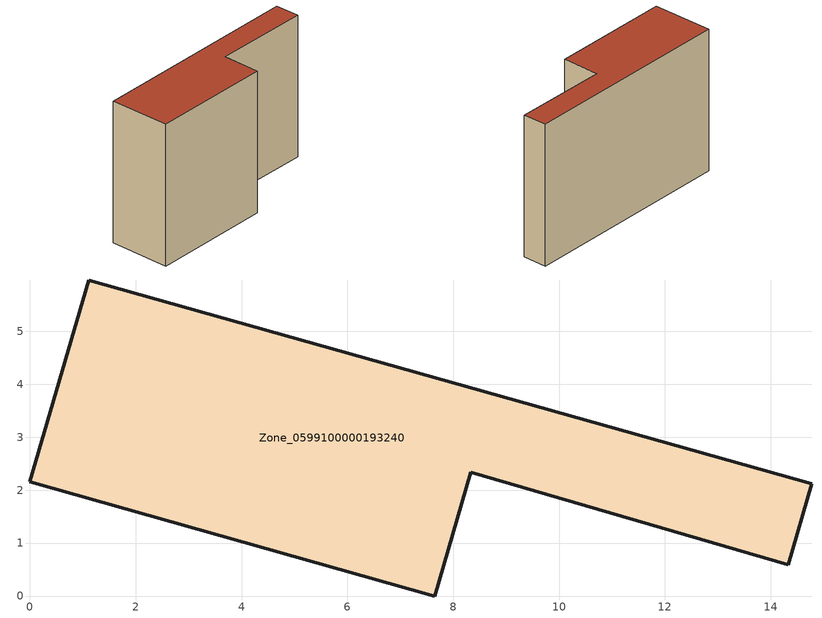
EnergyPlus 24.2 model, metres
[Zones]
Zone_0599100000193240
 floor ground (C_G): 0,2.16 1.11,5.97 14.77,2.12 14.33,0.59 8.33,2.34 7.65,0 z0
 wall outside (C_F): 1.11,5.97 0,2.16 7.65,0 8.33,2.34 14.33,0.59 14.77,2.12 1.11,5.97 z0:9.27
 roof outside (C_R): 14.77,2.12 1.11,5.97 0,2.16 7.65,0 8.33,2.34 14.33,0.59 z9.27
[BUILDING]
Pand.0599100000193240: North Axis=0; Terrain=City; Loads Convergence Tolerance Value=0.04; Temperature Convergence Tolerance Value=0.4; Solar Distribution=FullExterior; Maximum Number of Warmup Days=25; Minimum Number of Warmup Days=1
[Site:Location]
Rotterdam.The.Hague.AP_ZH_NLD Design_Conditions: Latitude=51.96; Longitude=4.45; Time Zone=1; Elevation=-4.5
[SITE:GROUNDTEMPERATURE:BUILDINGSURFACE]
18, 18, 18, 18, 18, 18, 18, 18, 18, 18, 18, 18
[MATERIAL] Thermal Absorptance=0.9; Solar Absorptance=0.7; Visible Absorptance=0.7
Name | Roughness | Thickness | Conductivity | Density | Specific Heat
G.TI.1946 | MediumSmooth | 0.15 | 1 | 540 | 1210
F.TI.1946 | Rough | 0.3 | 0.857143 | 1920 | 840
R.TI.1946 | MediumRough | 0.2 | 0.1 | 1500 | 1000
[CONSTRUCTION]
C_G: G.TI.1946
C_F: F.TI.1946
C_R: R.TI.1946
[ZONE]
Zone_0599100000193240: Type=1; Multiplier=1; Ceiling Height=Autocalculate; Volume=Autocalculate; Floor Area=autocalculate; Part of Total Floor Area=Yes
[ZONEINFILTRATION:DESIGNFLOWRATE]
Infil_Zone_0599100000193240: Zone or ZoneList or Space or SpaceList=Zone_0599100000193240; Schedule=AlwaysOn; Design Flow Rate Calculation Method=Flow/Area; Flow Rate per Floor Area=0.003; Constant Term Coefficient=1; Temperature Term Coefficient=0; Velocity Term Coefficient=0; Velocity Squared Term Coefficient=0
[HVACTEMPLATE:ZONE:IDEALLOADSAIRSYSTEM]
Zone_0599100000193240: Maximum Heating Supply Air Temperature=50; Minimum Cooling Supply Air Temperature=13; Maximum Heating Supply Air Humidity Ratio=0.0156; Minimum Cooling Supply Air Humidity Ratio=0.0077; Heating Limit=NoLimit; Cooling Limit=NoLimit; Dehumidification Control Type=ConstantSensibleHeatRatio; Cooling Sensible Heat Ratio=0.7; Dehumidification Setpoint=60; Humidification Control Type=None; Humidification Setpoint=30; Outdoor Air Method=None; Outdoor Air Flow Rate per Person=0.00944; Outdoor Air Flow Rate per Zone Floor Area=0; Outdoor Air Flow Rate per Zone=0; Demand Controlled Ventilation Type=None; Outdoor Air Economizer Type=NoEconomizer; Heat Recovery Type=None; Sensible Heat Recovery Effectiveness=0.7; Latent Heat Recovery Effectiveness=0.65
[ZONECONTROL:THERMOSTAT]
ThermostatControl_Zone_0599100000193240: Zone or ZoneList=Zone_0599100000193240; Control Type Schedule=DualSetpointControlType; Control 1=Thermostat_Zone_0599100000193240; Temperature Difference Between Cutout And Setpoint=0
[THERMOSTATSETPOINT:DUALSETPOINT]
Thermostat_Zone_0599100000193240: Heating Setpoint Temperature Schedule=HeatingSetpoint_Zone_0599100000193240; Cooling Setpoint Temperature Schedule=CoolingSetpoint_Zone_0599100000193240
[SCHEDULE:COMPACT]
HeatingSetpoint_Zone_0599100000193240: Through: 12/31, For: AllDays, Until: 24:00, 21
CoolingSetpoint_Zone_0599100000193240: Through: 12/31, For: AllDays, Until: 24:00, 24
DualSetpointControlType: Through: 12/31, For: AllDays, Until: 24:00, 4
AlwaysOn: Through: 12/31, For: AllDays, Until: 24:00, 1
